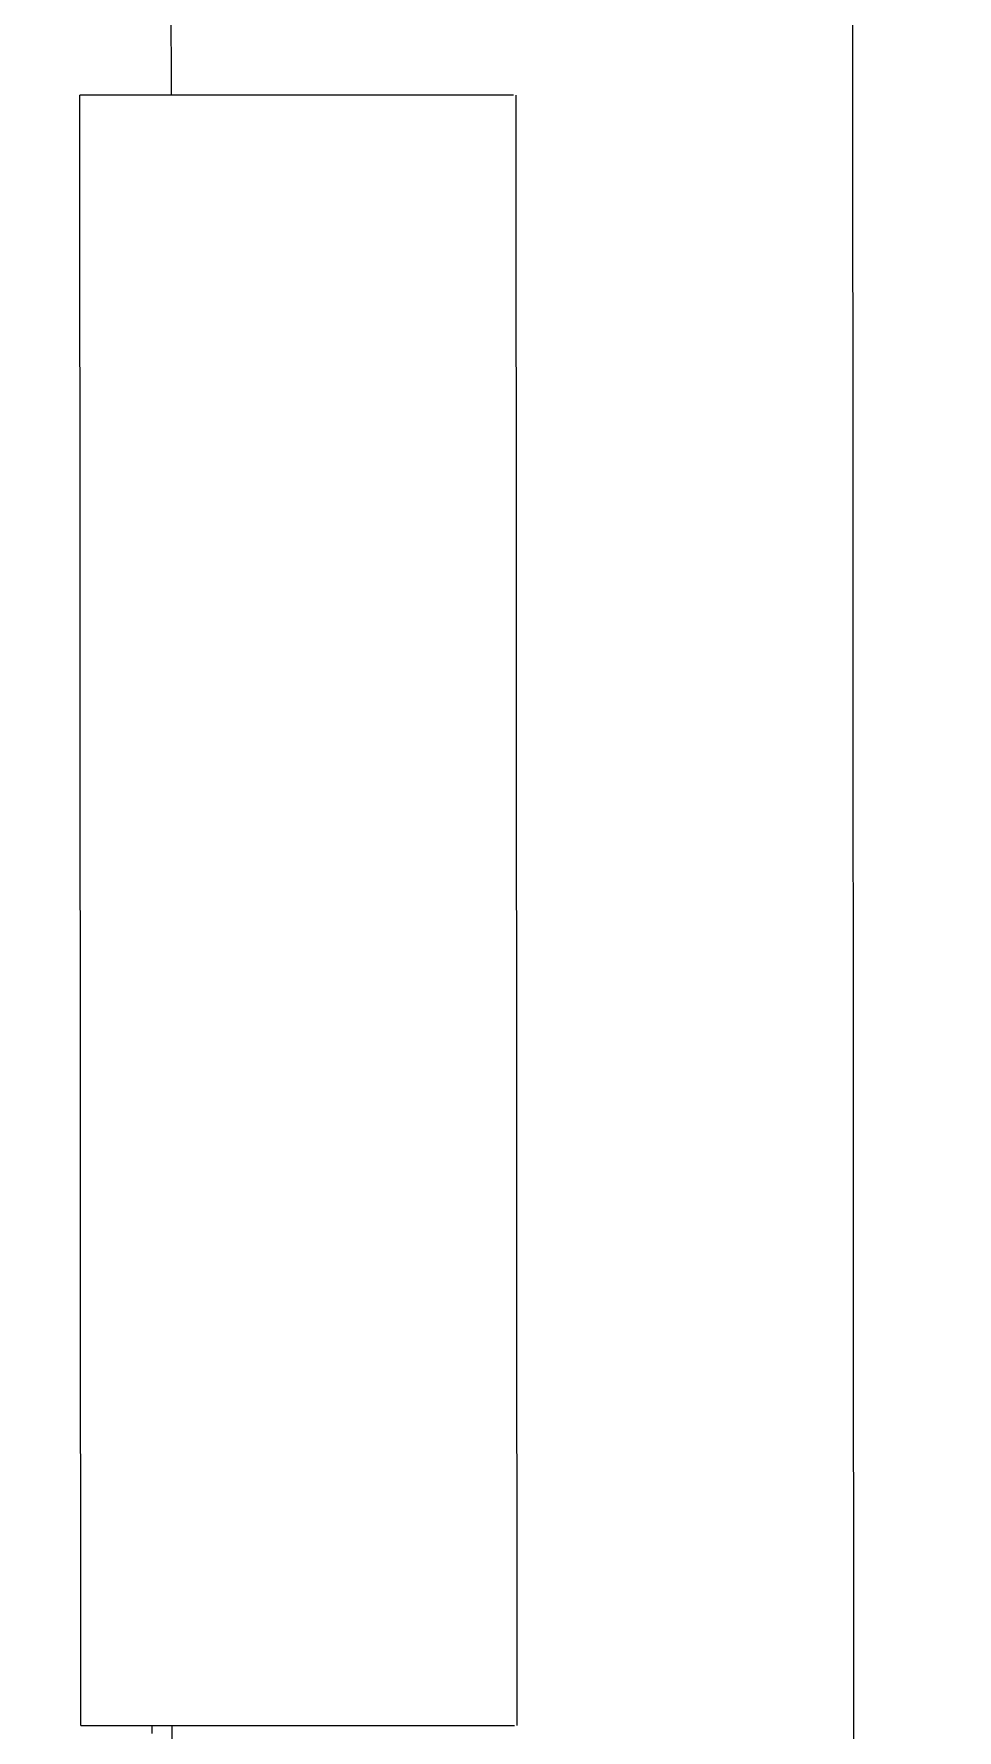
# Model space of a CAD drawing. Header units: millimetres. Extents: x -2078669 to -1085629, y -5987148 to 310365.
# Drawn here: x -1674278 to -1673178, y -653122 to -651102 of the extents above; entities that cross this region are included whole.
import ezdxf

# ---------------------------------------------------------------- set-up
doc = ezdxf.new("R2010")
doc.units = ezdxf.units.MM
doc.header["$LTSCALE"] = 500
doc.layers.add('D-BYP-STR8', color=5, linetype='Continuous', lineweight=25)
doc.layers.add('D-BYP-STRB', color=5, linetype='Continuous', lineweight=25)
doc.styles.add('MS ゴシック', font='MS Gothic.ttf')
doc.dimstyles.new('DIM-500-F', dxfattribs={"dimscale": 500, "dimtxt": 3.5, "dimasz": 2.5, "dimexe": 0, "dimexo": 2, "dimgap": 0.8, "dimtad": 1, "dimdec": 0, "dimzin": 0, "dimdsep": 46, "dimtxsty": 'MS ゴシック', "dimblk": 'OPEN', "dimcen": 0.1, "dimclrd": 256, "dimclre": 256, "dimclrt": 256, "dimaunit": 1, "dimadec": 4, "dimazin": 0, "dimtfac": 1, "dimtdec": 0, "dimtmove": 2, "dimatfit": 3, "dimldrblk": 'OPEN', "dimfxl": 1, "dimtolj": 1, "dimtzin": 0, "dimlwd": -1, "dimlwe": -1, "dimarcsym": 2})

# ---------------------------------------------------------------- blocks, each defined once
blk = doc.blocks.new('_Open')
at = {"color": 0, "linetype": 'ByBlock', "lineweight": -2}
for p, q in [((-1, 0.1667), (0, 0)), ((-1, -0.1667), (0, 0)), ((0, 0), (-1, 0))]:
    blk.add_line(p, q, dxfattribs=at)

msp = doc.modelspace()

# ---------------------------------------------------------------- linework, layer by layer
at = {"layer": 'D-BYP-STR8'}
msp.add_circle((-1675490.1, -653805.4), 16000, dxfattribs=at)
at = {"layer": 'D-BYP-STRB', "linetype": 'Continuous'}
for p, q in [((-1674114.4, -651175.1), (-1674114.7, -650709.5)), ((-1673302.7, -650709.1), (-1673299.2, -656920.5)), ((-1673706.6, -651174.8), (-1674223.4, -651175.1)), ((-1674222.4, -653117.1), (-1674223.4, -651175.1)), ((-1673702.4, -653116.8), (-1673703.4, -651174.8)), ((-1674222.4, -653117.1), (-1673705.6, -653116.8)), ((-1674137.4, -653126.6), (-1674137.4, -653117.1)), ((-1674111.2, -656923.3), (-1674113.4, -653117.1))]:
    msp.add_line(p, q, dxfattribs=at)

# ---------------------------------------------------------------- leaders
at = {"layer": 'D-BYP-STR8'}
msp.add_leader([(-1673301, -653814.8), (-1654571.8, -643587.4)], dimstyle='DIM-500-F', dxfattribs=at)

doc.saveas('drawing.dxf')
